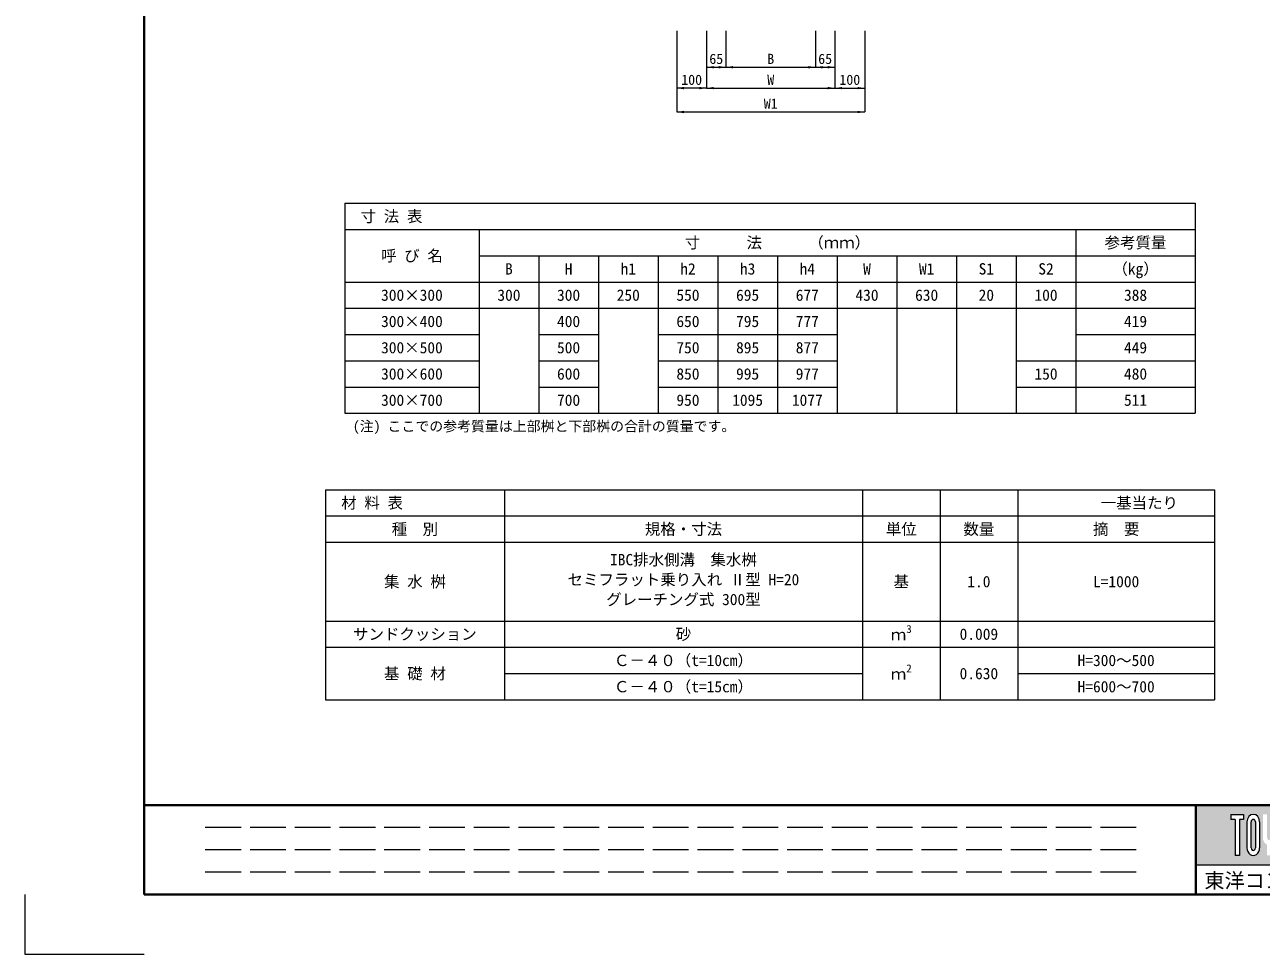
# Model space of a CAD drawing. Units: millimetres at full size, sheet at 1:20. Extents: x 0 to 8400, y 0 to 13400.
# Drawn here: x 0 to 4144, y 7460 to 10575 of the extents above; entities that cross this region are included whole.
import ezdxf
from ezdxf.enums import TextEntityAlignment as Align

# ---------------------------------------------------------------- set-up
doc = ezdxf.new("R2010")
doc.units = ezdxf.units.MM
doc.header["$LTSCALE"] = 20
doc.linetypes.add('DASHED', pattern=[7.5, 6, -1.5])
for name, color, linetype, lineweight in [('Defpoints_3', 8, 'Continuous', 0), ('図枠', 7, 'Continuous', 5), ('寸法・材料表', 7, 'Continuous', 13), ('寸法線', 7, 'Continuous', 13), ('補助線', 8, 'Continuous', 13)]:
    doc.layers.add(name, color=color, linetype=linetype, lineweight=lineweight)
doc.styles.add('ＭＳ ゴシック', font='')
doc.styles.get('ＭＳ ゴシック').set_extended_font_data('MS Gothic')

# ---------------------------------------------------------------- blocks, each defined once
blk = doc.blocks.new('filled_arrow')
at = {"color": 0, "linetype": 'Continuous', "lineweight": -2}
blk.add_solid([(7.5, 1.25), (0, 0), (7.5, -1.25)], dxfattribs=at)

msp = doc.modelspace()

# ---------------------------------------------------------------- hatches: boundary and pattern name
at = {"layer": '図枠'}
h = msp.add_hatch(color=256, dxfattribs=at)
h.paths.add_polyline_path([(3925, 7959.96), (3925, 7759.96), (4380.31, 7759.96), (4480.31, 7959.96)])
edge = h.paths.add_edge_path(flags=16)
edge.add_ellipse((4254.45, 7836.13), major_axis=(80.81, 45.23), ratio=0.3471473, start_angle=-144.31122, end_angle=72.1899, ccw=False)
edge.add_ellipse((4224.52, 7816.6), major_axis=(0, 27.5), ratio=0.8463542, start_angle=-160.70346, end_angle=-90)
edge.add_line((4247.8, 7816.6), (4247.8, 7869.02))
edge = h.paths.add_edge_path(flags=16)
edge.add_ellipse((4224.52, 7903.33), major_axis=(0, 25.38), ratio=0.8463542, start_angle=-90, end_angle=90, ccw=False)
edge.add_line((4246.01, 7903.33), (4246.01, 7816.6))
edge.add_ellipse((4224.52, 7816.6), major_axis=(0, 25.38), ratio=0.8463542, start_angle=90, end_angle=-90, ccw=False)
edge.add_line((4203.04, 7816.6), (4203.04, 7903.33))
edge = h.paths.add_edge_path(flags=16)
edge.add_line((4231.69, 7903.33), (4231.69, 7816.6))
edge.add_ellipse((4224.52, 7816.6), major_axis=(0, 8.46), ratio=0.8463542, start_angle=90, end_angle=-90, ccw=False)
edge.add_line((4217.36, 7816.6), (4217.36, 7903.33))
edge.add_ellipse((4224.52, 7903.33), major_axis=(0, 8.46), ratio=0.8463542, start_angle=-90, end_angle=90, ccw=False)
edge = h.paths.add_edge_path(flags=16)
edge.add_line((4229.9, 7859), (4229.9, 7816.6))
edge.add_ellipse((4224.52, 7816.6), major_axis=(0, 6.35), ratio=0.8463542, start_angle=90, end_angle=-90, ccw=False)
edge.add_line((4219.15, 7816.6), (4219.15, 7852.06))
edge.add_ellipse((4254.45, 7836.13), major_axis=(80.81, 45.23), ratio=0.3471473, start_angle=107.79174, end_angle=126.47132, ccw=False)
edge = h.paths.add_edge_path(flags=16)
edge.add_ellipse((4170.81, 7850.97), major_axis=(0, 25.38), ratio=0.8463542, start_angle=-163.34117, end_angle=-90, ccw=False)
edge.add_line((4177.97, 7827.04), (4177.97, 7791.21))
edge.add_line((4177.97, 7791.21), (4163.65, 7791.21))
edge.add_line((4163.65, 7791.21), (4163.65, 7827.04))
edge.add_ellipse((4170.81, 7850.97), major_axis=(0, 25.38), ratio=0.8463542, start_angle=90, end_angle=163.34117, ccw=False)
edge.add_line((4149.33, 7850.97), (4149.33, 7928.71))
edge.add_line((4149.33, 7928.71), (4163.65, 7928.71))
edge.add_line((4163.65, 7928.71), (4163.65, 7850.97))
edge.add_ellipse((4170.81, 7850.97), major_axis=(0, 8.46), ratio=0.8463542, start_angle=90, end_angle=-90)
edge.add_line((4177.97, 7850.97), (4177.97, 7928.71))
edge.add_line((4177.97, 7928.71), (4192.3, 7928.71))
edge.add_line((4192.3, 7928.71), (4192.3, 7850.97))
edge = h.paths.add_edge_path(flags=16)
edge.add_line((4201.25, 7838.49), (4201.25, 7816.6))
edge.add_ellipse((4224.52, 7816.6), major_axis=(0, 27.5), ratio=0.8463542, start_angle=90, end_angle=-171.54427)
edge.add_ellipse((4254.45, 7836.13), major_axis=(80.81, 45.23), ratio=0.3471473, start_angle=-178.64954, end_angle=-148.29244, ccw=False)
edge.add_line((4174.89, 7789.1), (4179.76, 7789.1))
edge.add_line((4179.76, 7789.1), (4179.76, 7815.91))
edge.add_ellipse((4254.45, 7836.13), major_axis=(80.81, 45.23), ratio=0.3471473, start_angle=148.21912, end_angle=165.90812, ccw=False)
edge = h.paths.add_edge_path(flags=16)
edge.add_ellipse((4117.1, 7903.33), major_axis=(0, 25.38), ratio=0.8463542, start_angle=-90, end_angle=90, ccw=False)
edge.add_line((4138.59, 7903.33), (4138.59, 7816.6))
edge.add_ellipse((4117.1, 7816.6), major_axis=(0, 25.38), ratio=0.8463542, start_angle=90, end_angle=-90, ccw=False)
edge.add_line((4095.62, 7816.6), (4095.62, 7903.33))
edge = h.paths.add_edge_path(flags=16)
edge.add_line((4124.26, 7903.33), (4124.26, 7816.6))
edge.add_ellipse((4117.1, 7816.6), major_axis=(0, 8.46), ratio=0.8463542, start_angle=90, end_angle=-90, ccw=False)
edge.add_line((4109.94, 7816.6), (4109.94, 7903.33))
edge.add_ellipse((4117.1, 7903.33), major_axis=(0, 8.46), ratio=0.8463542, start_angle=-90, end_angle=90, ccw=False)
h.paths.add_polyline_path([(4084.88, 7928.71), (4084.88, 7911.79), (4070.55, 7911.79), (4070.55, 7791.21), (4056.23, 7791.21), (4056.23, 7911.79), (4041.91, 7911.79), (4041.91, 7928.71)], flags=16)

# ---------------------------------------------------------------- linework, layer by layer
at = {"layer": 'Defpoints_3'}
for p, q in [((1072.6, 9976.91), (3922.6, 9976.91)), ((1072.6, 9976.91), (1072.6, 9888.91)), ((3922.6, 9976.91), (3922.6, 9888.91)), ((3522.6, 9800.91), (3922.6, 9800.91)), ((1522.6, 9624.91), (1722.6, 9624.91)), ((1922.6, 9624.91), (2122.6, 9624.91)), ((2722.6, 9624.91), (3522.6, 9624.91)), ((3322.6, 9360.91), (3522.6, 9360.91)), ((1007.6, 9016.79), (3987.6, 9016.79)), ((1007.6, 9016.79), (1007.6, 8928.79)), ((1607.6, 9016.79), (1607.6, 8928.79)), ((2807.6, 9016.79), (2807.6, 8928.79)), ((3067.6, 9016.79), (3067.6, 8928.79)), ((3327.6, 9016.79), (3327.6, 8928.79)), ((3987.6, 9016.79), (3987.6, 8928.79))]:
    msp.add_line(p, q, dxfattribs=at)
at = {"layer": 'Defpoints_3', "color": 7, "lineweight": 13}
for p, q in [((0, 7659.96), (0, 7459.96)), ((0, 7459.96), (400, 7459.96))]:
    msp.add_line(p, q, dxfattribs=at)
at = {"layer": '図枠', "lineweight": 40}
for p, q in [((400, 7659.96), (400, 13199.96)), ((400, 7959.96), (8200, 7959.96)), ((3925, 7659.96), (3925, 7959.96)), ((400, 7659.96), (8200, 7659.96))]:
    msp.add_line(p, q, dxfattribs=at)
at = {"layer": '図枠'}
for p, q in [((3925, 7959.96), (4480.31, 7959.96)), ((4041.91, 7928.71), (4041.91, 7911.79)), ((4041.91, 7928.71), (4084.88, 7928.71)), ((4084.88, 7928.71), (4084.88, 7911.79)), ((4056.23, 7911.79), (4041.91, 7911.79)), ((4056.23, 7911.79), (4056.23, 7791.21)), ((4070.55, 7911.79), (4070.55, 7791.21)), ((4084.88, 7911.79), (4070.55, 7911.79)), ((4095.62, 7903.33), (4095.62, 7816.6)), ((4109.94, 7816.6), (4109.94, 7903.33)), ((4124.26, 7903.33), (4124.26, 7816.6)), ((4138.59, 7816.6), (4138.59, 7903.33)), ((4070.55, 7791.21), (4056.23, 7791.21)), ((3925, 7759.96), (4380.31, 7759.96))]:
    msp.add_line(p, q, dxfattribs=at)
at = {"layer": '図枠', "linetype": 'DASHED', "lineweight": 9}
for p, q in [((3725, 7884.96), (600, 7884.96)), ((3725, 7809.96), (600, 7809.96)), ((3725, 7734.96), (600, 7734.96))]:
    msp.add_line(p, q, dxfattribs=at)
at = {"layer": '図枠'}
for centre, major_axis, start_param, end_param in [((4117.1, 7903.33), (0, 25.38), 4.712389, 7.8539816), ((4117.1, 7903.33), (0, 8.46), 4.712389, 7.8539816), ((4117.1, 7816.6), (0, 25.38), 1.5707963, 4.712389), ((4117.1, 7816.6), (0, 8.46), 1.5707963, 4.712389)]:
    msp.add_ellipse(centre, major_axis=major_axis, ratio=0.846354, start_param=start_param, end_param=end_param, dxfattribs=at)
at = {"layer": '寸法・材料表'}
for p, q in [((1072.6, 9888.91), (3922.6, 9888.91)), ((1072.6, 9888.91), (1072.6, 9272.91)), ((1522.6, 9888.91), (1522.6, 9272.91)), ((3522.6, 9888.91), (3522.6, 9448.91)), ((3922.6, 9888.91), (3922.6, 9712.91)), ((1522.6, 9800.91), (3522.6, 9800.91)), ((1722.6, 9800.91), (1722.6, 9272.91)), ((1922.6, 9800.91), (1922.6, 9272.91)), ((2122.6, 9800.91), (2122.6, 9272.91)), ((2322.6, 9800.91), (2322.6, 9272.91)), ((2522.6, 9800.91), (2522.6, 9272.91)), ((2722.6, 9800.91), (2722.6, 9272.91)), ((2922.6, 9800.91), (2922.6, 9272.91)), ((3122.6, 9800.91), (3122.6, 9272.91)), ((3322.6, 9800.91), (3322.6, 9272.91)), ((1072.6, 9712.91), (3522.6, 9712.91)), ((3522.6, 9712.91), (3922.6, 9712.91)), ((3922.6, 9712.91), (3922.6, 9272.91)), ((1072.6, 9624.91), (1522.6, 9624.91)), ((1722.6, 9624.91), (1922.6, 9624.91)), ((2122.6, 9624.91), (2722.6, 9624.91)), ((3522.6, 9624.91), (3922.6, 9624.91)), ((1072.6, 9536.91), (1522.6, 9536.91)), ((1722.6, 9536.91), (1922.6, 9536.91)), ((2122.6, 9536.91), (2722.6, 9536.91)), ((3522.6, 9536.91), (3922.6, 9536.91)), ((1072.6, 9448.91), (1522.6, 9448.91)), ((1722.6, 9448.91), (1922.6, 9448.91)), ((2122.6, 9448.91), (2722.6, 9448.91)), ((3322.6, 9448.91), (3522.6, 9448.91)), ((3522.6, 9448.91), (3922.6, 9448.91)), ((3522.6, 9448.91), (3522.6, 9272.91)), ((1072.6, 9360.91), (1522.6, 9360.91)), ((1722.6, 9360.91), (1922.6, 9360.91)), ((2122.6, 9360.91), (2722.6, 9360.91)), ((3522.6, 9360.91), (3922.6, 9360.91)), ((1072.6, 9272.91), (3522.6, 9272.91)), ((3522.6, 9272.91), (3922.6, 9272.91)), ((1007.6, 8928.79), (3987.6, 8928.79)), ((1007.6, 8928.79), (1007.6, 8312.79)), ((1607.6, 8928.79), (1607.6, 8312.79)), ((2807.6, 8928.79), (2807.6, 8312.79)), ((3067.6, 8928.79), (3067.6, 8312.79)), ((3327.6, 8928.79), (3327.6, 8312.79)), ((3987.6, 8928.79), (3987.6, 8312.79)), ((1007.6, 8840.79), (3987.6, 8840.79)), ((1007.6, 8576.79), (3987.6, 8576.79)), ((1007.6, 8488.79), (3987.6, 8488.79)), ((1607.6, 8400.79), (2807.6, 8400.79)), ((3327.6, 8400.79), (3987.6, 8400.79)), ((1007.6, 8312.79), (3987.6, 8312.79))]:
    msp.add_line(p, q, dxfattribs=at)
at = {"layer": '寸法線'}
for p, q in [((2185, 10555.09), (2185, 10362.67)), ((2185, 10555.09), (2185, 10282.67)), ((2285, 10555.09), (2285, 10432.67)), ((2285, 10555.09), (2285, 10362.67)), ((2285, 10555.09), (2285, 10362.67)), ((2350, 10555.09), (2350, 10432.67)), ((2350, 10555.09), (2350, 10432.67)), ((2650, 10555.09), (2650, 10432.67)), ((2650, 10555.09), (2650, 10432.67)), ((2715, 10555.09), (2715, 10432.67)), ((2715, 10555.09), (2715, 10362.67)), ((2715, 10555.09), (2715, 10362.67)), ((2815, 10555.09), (2815, 10362.67)), ((2815, 10555.09), (2815, 10282.67)), ((2285, 10432.67), (2350, 10432.67)), ((2350, 10432.67), (2650, 10432.67)), ((2650, 10432.67), (2715, 10432.67)), ((2285, 10362.67), (2185, 10362.67)), ((2285, 10362.67), (2715, 10362.67)), ((2715, 10362.67), (2815, 10362.67)), ((2185, 10282.67), (2815, 10282.67))]:
    msp.add_line(p, q, dxfattribs=at)
at = {"layer": '補助線'}
msp.add_line((3925, 7759.96), (4925, 7759.96), dxfattribs=at)

# ---------------------------------------------------------------- block references
at = {"layer": '寸法線', "xscale": 3.2, "yscale": 3.2}
for p in [(2285, 10432.67), (2350, 10432.67), (2650, 10432.67), (2185, 10362.67), (2285, 10362.67), (2715, 10362.67), (2185, 10282.67)]:
    msp.add_blockref('filled_arrow', p, dxfattribs=at)
at = {"layer": '寸法線', "xscale": 3.2, "yscale": 3.2, "rotation": 180}
for p in [(2350, 10432.67), (2650, 10432.67), (2715, 10432.67), (2285, 10362.67), (2715, 10362.67), (2815, 10362.67), (2815, 10282.67)]:
    msp.add_blockref('filled_arrow', p, dxfattribs=at)

# ---------------------------------------------------------------- texts
at = {"layer": '図枠', "style": 'ＭＳ ゴシック'}
msp.add_text('東洋コンクリート工業株式会社', height=49.37, dxfattribs=at).set_placement((4425, 7706.84), align=Align.MIDDLE_CENTER)
at = {"layer": '寸法・材料表', "style": 'ＭＳ ゴシック'}
for s, p in [('\u3000寸 法 表  ', (1073.8, 9932.91)), ('\u3000材 料 表', (1008.8, 8972.79))]:
    msp.add_text(s, height=37.98, dxfattribs=at).set_placement(p, align=Align.MIDDLE_LEFT)
for s, p in [('寸\u3000    法    \u3000（ｍｍ）', (2522.6, 9844.91)), ('参考質量', (3722.6, 9844.91)), ('呼 び 名', (1297.6, 9800.91)), ('（㎏）', (3722.6, 9756.91)), ('B', (1622.6, 9756.91)), ('H', (1822.6, 9756.91)), ('h1', (2022.6, 9756.91)), ('h2', (2222.6, 9756.91)), ('h3', (2422.6, 9756.91)), ('h4', (2622.6, 9756.91)), ('W', (2822.6, 9756.91)), ('W1', (3022.6, 9756.91)), ('S1', (3222.6, 9756.91)), ('S2', (3422.6, 9756.91)), ('300×300', (1297.6, 9668.91)), ('300', (1622.6, 9668.91)), ('300', (1822.6, 9668.91)), ('250', (2022.6, 9668.91)), ('550', (2222.6, 9668.91)), ('695', (2422.6, 9668.91)), ('677', (2622.6, 9668.91)), ('430', (2822.6, 9668.91)), ('630', (3022.6, 9668.91)), ('20', (3222.6, 9668.91)), ('100', (3422.6, 9668.91)), ('388', (3722.6, 9668.91)), ('300×400', (1297.6, 9580.91)), ('400', (1822.6, 9580.91)), ('650', (2222.6, 9580.91)), ('795', (2422.6, 9580.91)), ('777', (2622.6, 9580.91)), ('419', (3722.6, 9580.91)), ('300×500', (1297.6, 9492.91)), ('500', (1822.6, 9492.91)), ('750', (2222.6, 9492.91)), ('895', (2422.6, 9492.91)), ('877', (2622.6, 9492.91)), ('449', (3722.6, 9492.91)), ('300×600', (1297.6, 9404.91)), ('600', (1822.6, 9404.91)), ('850', (2222.6, 9404.91)), ('995', (2422.6, 9404.91)), ('977', (2622.6, 9404.91)), ('150', (3422.6, 9404.91)), ('480', (3722.6, 9404.91)), ('300×700', (1297.6, 9316.91)), ('700', (1822.6, 9316.91)), ('950', (2222.6, 9316.91)), ('1095', (2422.6, 9316.91)), ('1077', (2622.6, 9316.91)), ('511', (3722.6, 9316.91)), ('\u3000\u3000\u3000一基当たり', (3657.6, 8972.79)), ('種\u3000別', (1307.6, 8884.79)), ('規格・寸法', (2207.6, 8884.79)), ('単位', (2937.6, 8884.79)), ('数量', (3197.6, 8884.79)), ('摘\u3000要', (3657.6, 8884.79)), ('集 水 桝', (1307.6, 8708.79)), ('基', (2937.6, 8708.79)), ('1.0', (3197.6, 8708.79)), ('L=1000', (3657.6, 8708.79)), ('サンドクッション', (1307.6, 8532.79)), ('砂', (2207.6, 8532.79)), ('0.009', (3197.6, 8532.79)), ('Ｃ－４０（t=10cm）', (2207.6, 8444.79)), ('H=300～500', (3657.6, 8444.79)), ('基 礎 材', (1307.6, 8400.79)), ('0.630', (3197.6, 8400.79)), ('Ｃ－４０（t=15cm）', (2207.6, 8356.79)), ('H=600～700', (3657.6, 8356.79))]:
    msp.add_text(s, height=37.98, dxfattribs=at).set_placement(p, align=Align.MIDDLE_CENTER)
for s, height, p in [('(注) ここでの参考質量は上部桝と下部桝の合計の質量です。', 34.18, (1099.52, 9202.18)), ('ｍ', 37.98, (2902.63, 8500.66)), ('3', 26.58, (2954.43, 8528.66)), ('2', 26.58, (2954.43, 8396.66)), ('ｍ', 37.98, (2902.63, 8368.66))]:
    msp.add_text(s, height=height, dxfattribs=at).set_placement(p, align=Align.BOTTOM_LEFT)
for s, p in [('IBC排水側溝\u3000集水桝', (1961.55, 8801.36)), ('セミフラット乗り入れ Ⅱ型 H=20', (1819.1, 8734.69)), ('グレーチング式 300型', (1948.6, 8668.02))]:
    msp.add_text(s, height=37.98, dxfattribs=at).set_placement(p, align=Align.TOP_LEFT)
at = {"layer": '寸法線', "style": 'ＭＳ ゴシック'}
for s, p in [('65', (2317.5, 10460.67)), ('B', (2500, 10460.67)), ('65', (2682.5, 10460.67)), ('100', (2235, 10390.67)), ('W', (2500, 10390.67)), ('100', (2765, 10390.67)), ('W1', (2500, 10310.67))]:
    msp.add_text(s, height=34.18, dxfattribs=at).set_placement(p, align=Align.MIDDLE_CENTER)

doc.saveas('drawing.dxf')
